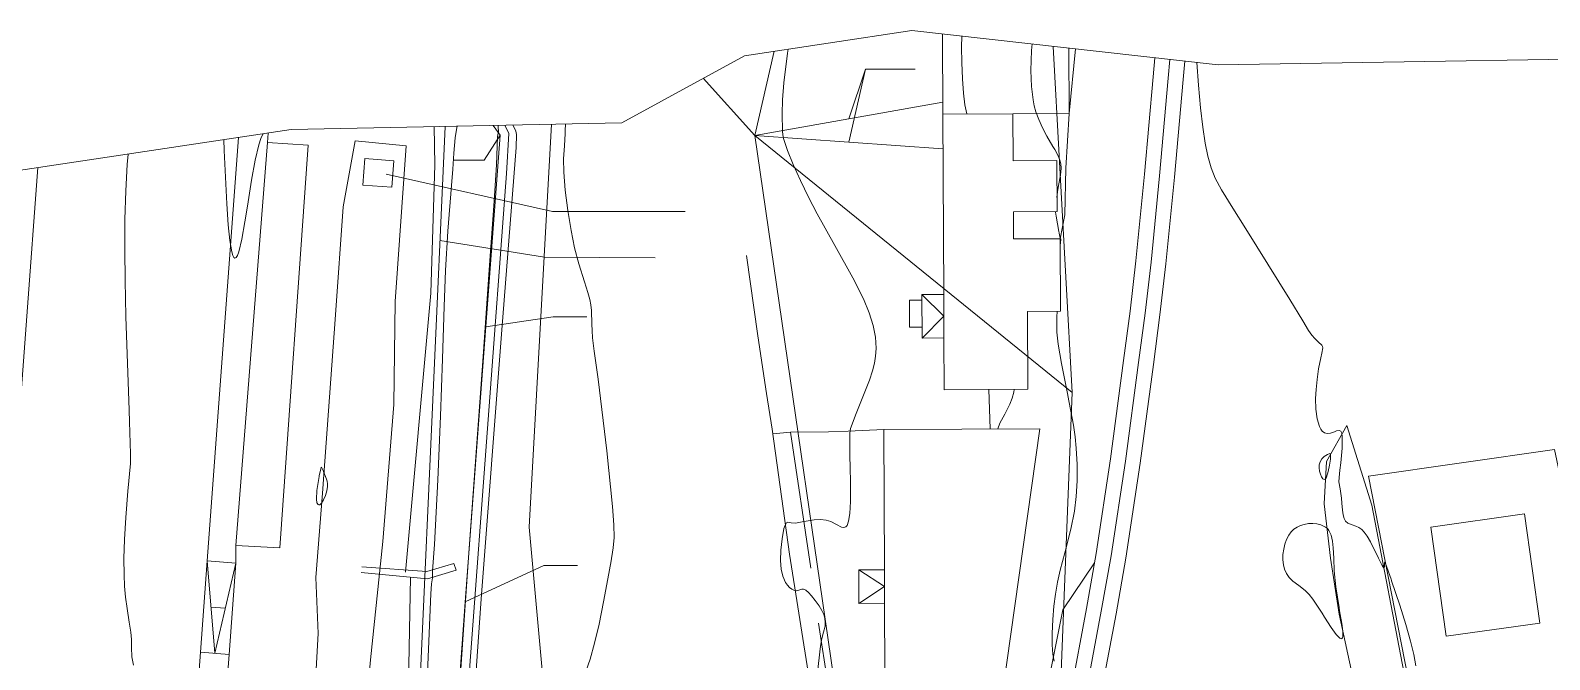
# Model space of a CAD drawing. Header units: metres. Extents: x 1233805 to 1234355, y 654698 to 655114.
# Drawn here: x 1233997.3 to 1234076.8, y 655058.8 to 655091.7 of the extents above; entities that cross this region are included whole.
import ezdxf

# ---------------------------------------------------------------- set-up
doc = ezdxf.new("R2010")
doc.units = ezdxf.units.M

msp = doc.modelspace()

# ---------------------------------------------------------------- linework, layer by layer
at = {"layer": 'ИИ_ВОДОПРОВОДЫ', "lineweight": 0}
msp.add_lwpolyline([(1234081.644, 654705.568), (1234070.764, 654790.266), (1234046.966, 654859.039), (1234040.104, 654881.715), (1234023.378, 655065.709), (1234024.557, 655086.806)], dxfattribs=at)
at = {"layer": 'ИИ_ГОРИЗОНТАЛИ_ОСН', "lineweight": 0}
for points, elevation in [([(1234046.044, 655091.418), (1234046.024, 655090.829), (1234046.037, 655090.03), (1234046.077, 655089.184), (1234046.135, 655088.433), (1234046.209, 655087.821), (1234046.306, 655087.339)], 5), ([(1234049.727, 655091.003), (1234049.702, 655090.656), (1234049.666, 655089.613), (1234049.69, 655088.781), (1234049.774, 655088.081), (1234049.841, 655087.762), (1234049.927, 655087.454), (1234050.073, 655087.046), (1234050.264, 655086.618), (1234050.498, 655086.172), (1234050.812, 655085.633), (1234050.909, 655085.471), (1234051.086, 655085.154), (1234051.183, 655084.928), (1234051.232, 655084.722), (1234051.241, 655084.493), (1234051.207, 655084.139), (1234051.118, 655083.589), (1234051.064, 655083.266), (1234051.028, 655082.969)], 5.5), ([(1234036.953, 655090.733), (1234036.92, 655090.522), (1234036.722, 655088.974), (1234036.647, 655088.076), (1234036.641, 655087.343), (1234036.642, 655087.324), (1234036.656, 655086.459), (1234036.656, 655086.445), (1234036.664, 655086.242), (1234036.7, 655086.046), (1234036.905, 655085.432), (1234037.212, 655084.685), (1234037.589, 655083.85), (1234038.01, 655082.987), (1234038.466, 655082.112), (1234039.389, 655080.459), (1234040.336, 655078.761), (1234040.896, 655077.654), (1234041.199, 655076.925), (1234041.405, 655076.264), (1234041.52, 655075.66), (1234041.545, 655075.367), (1234041.551, 655075.066), (1234041.528, 655074.664), (1234041.469, 655074.286), (1234041.366, 655073.887), (1234041.203, 655073.399), (1234040.481, 655071.573), (1234040.403, 655071.382), (1234040.207, 655070.869), (1234040.207, 655070.868), (1234040.206, 655070.863), (1234040.184, 655070.634), (1234040.174, 655070.138), (1234040.187, 655069.256), (1234040.193, 655069.016), (1234040.214, 655067.869), (1234040.209, 655067.047), (1234040.176, 655066.425), (1234040.115, 655066.011), (1234040.03, 655065.792), (1234039.974, 655065.73), (1234039.908, 655065.697), (1234039.834, 655065.692), (1234039.745, 655065.713), (1234039.485, 655065.846), (1234039.188, 655066), (1234038.93, 655066.074), (1234038.636, 655066.102), (1234038.306, 655066.084), (1234037.891, 655066.018), (1234037.773, 655065.995), (1234037.34, 655065.922), (1234037.104, 655065.924), (1234037.028, 655065.943), (1234036.922, 655065.96), (1234036.852, 655065.924), (1234036.789, 655065.818), (1234036.728, 655065.63), (1234036.625, 655065.102), (1234036.557, 655064.499), (1234036.541, 655063.96), (1234036.575, 655063.512), (1234036.666, 655063.134), (1234036.815, 655062.81), (1234036.911, 655062.671), (1234037.018, 655062.553), (1234037.132, 655062.461), (1234037.246, 655062.402), (1234037.39, 655062.379), (1234037.552, 655062.422), (1234037.666, 655062.458), (1234037.755, 655062.455), (1234037.871, 655062.402), (1234038.009, 655062.289), (1234038.171, 655062.116), (1234038.367, 655061.87), (1234038.57, 655061.589), (1234038.715, 655061.348), (1234038.817, 655061.127), (1234038.874, 655060.921), (1234038.892, 655060.737), (1234038.881, 655060.539), (1234038.842, 655060.328), (1234038.77, 655060.084), (1234038.767, 655060.073), (1234038.695, 655059.808), (1234038.626, 655059.334), (1234038.483, 655058.089)], 4.5), ([(1234007.386, 655085.993), (1234007.4, 655085.426), (1234007.537, 655082.631), (1234007.616, 655081.526), (1234007.697, 655080.715), (1234007.795, 655080.117), (1234007.849, 655079.93), (1234007.906, 655079.819), (1234007.966, 655079.782), (1234008.029, 655079.82), (1234008.095, 655079.933), (1234008.165, 655080.121), (1234008.326, 655080.782), (1234008.49, 655081.684), (1234008.658, 655082.724), (1234008.661, 655082.744), (1234008.842, 655083.867), (1234009.028, 655084.913), (1234009.211, 655085.728), (1234009.315, 655086.047), (1234009.425, 655086.276), (1234009.445, 655086.302)], 5), ([(1234018.055, 655058.075), (1234018.232, 655062.212), (1234018.27, 655062.73), (1234018.311, 655063.05), (1234018.319, 655063.106), (1234018.318, 655063.269), (1234018.314, 655063.357), (1234018.318, 655063.413), (1234018.414, 655064.803), (1234018.592, 655068.175), (1234018.733, 655071.514), (1234018.831, 655074.519), (1234018.92, 655077.266), (1234019, 655079.148), (1234019.123, 655081.195), (1234019.308, 655083.589), (1234019.377, 655084.45), (1234019.438, 655085.29), (1234019.5, 655086.083), (1234019.57, 655086.532), (1234019.615, 655086.703)], 4.5), ([(1234002.371, 655085.242), (1234002.324, 655084.694), (1234002.246, 655083.311), (1234002.202, 655081.812), (1234002.191, 655080.201), (1234002.209, 655078.617), (1234002.252, 655076.729), (1234002.422, 655071.83), (1234002.446, 655071.22), (1234002.503, 655069.539), (1234002.495, 655069.055), (1234002.493, 655069.045), (1234002.362, 655067.591), (1234002.254, 655066.204), (1234002.187, 655065.06), (1234002.154, 655064.06), (1234002.158, 655063.213), (1234002.186, 655062.622), (1234002.239, 655062.031), (1234002.315, 655061.438), (1234002.428, 655060.739), (1234002.514, 655060.202), (1234002.55, 655059.818), (1234002.555, 655059.406), (1234002.572, 655058.912), (1234002.644, 655058.473)], 4.5), ([(1234050.954, 655082.231), (1234050.953, 655082.198), (1234050.987, 655081.979), (1234051.134, 655081.192), (1234051.147, 655081.123), (1234051.151, 655081.102), (1234051.204, 655080.842), (1234051.22, 655080.809), (1234051.225, 655080.8), (1234051.225, 655080.768), (1234051.225, 655080.768), (1234051.2, 655080.452)], 5.5), ([(1234051.034, 655077.013), (1234051.027, 655076.706), (1234051.024, 655076.503), (1234051.022, 655076.444), (1234051.028, 655075.909), (1234051.093, 655075.29), (1234051.266, 655074.27), (1234051.593, 655072.622), (1234051.599, 655072.59), (1234051.892, 655071.042), (1234051.979, 655070.429), (1234052.04, 655069.834), (1234052.087, 655068.979), (1234052.086, 655068.129), (1234052.038, 655067.309), (1234051.944, 655066.535), (1234051.758, 655065.592), (1234051.44, 655064.357), (1234051.202, 655063.452), (1234051.064, 655062.823), (1234050.954, 655062.198), (1234050.87, 655061.56), (1234050.809, 655060.876), (1234050.77, 655060.146), (1234050.77, 655059.537), (1234050.807, 655059.048), (1234050.883, 655058.682)], 5.5), ([(1234048.784, 655072.919), (1234048.766, 655072.776), (1234048.687, 655072.457), (1234048.568, 655072.146), (1234048.391, 655071.796), (1234048.295, 655071.622), (1234048.043, 655071.145), (1234047.925, 655070.848)], 5), ([(1234064.765, 655068.973), (1234064.81, 655069.133), (1234064.898, 655069.277), (1234065.029, 655069.403), (1234065.203, 655069.512), (1234065.332, 655069.557), (1234065.356, 655069.537), (1234065.366, 655069.483), (1234065.357, 655069.27), (1234065.31, 655068.944), (1234065.245, 655068.617), (1234065.153, 655068.326), (1234065.094, 655068.233), (1234065.033, 655068.203), (1234064.965, 655068.239), (1234064.895, 655068.337), (1234064.833, 655068.476), (1234064.787, 655068.638), (1234064.761, 655068.816), (1234064.765, 655068.973)], 5.5), ([(1234012.382, 655068.37), (1234012.386, 655068.387), (1234012.459, 655068.762), (1234012.481, 655068.827), (1234012.504, 655068.841), (1234012.585, 655068.669), (1234012.658, 655068.482), (1234012.689, 655068.41), (1234012.796, 655068.116), (1234012.815, 655067.979), (1234012.814, 655067.838), (1234012.778, 655067.611), (1234012.706, 655067.36), (1234012.61, 655067.129), (1234012.508, 655066.962), (1234012.408, 655066.877), (1234012.362, 655066.87), (1234012.321, 655066.886), (1234012.261, 655066.986), (1234012.234, 655067.166), (1234012.263, 655067.622), (1234012.381, 655068.36), (1234012.382, 655068.37)], 4.5), ([(1234063.307, 655065.46), (1234063.445, 655065.593), (1234063.606, 655065.704), (1234063.787, 655065.79), (1234063.986, 655065.852), (1234064.202, 655065.888), (1234064.426, 655065.896), (1234064.648, 655065.874), (1234064.853, 655065.825), (1234065.1, 655065.707), (1234065.197, 655065.628), (1234065.279, 655065.533), (1234065.399, 655065.293), (1234065.472, 655064.965), (1234065.505, 655064.614), (1234065.525, 655064.081), (1234065.552, 655063.41), (1234065.636, 655062.575), (1234065.805, 655061.505), (1234065.839, 655061.317), (1234065.95, 655060.66), (1234066.001, 655060.251), (1234066.005, 655059.986), (1234065.988, 655059.909), (1234065.959, 655059.867), (1234065.91, 655059.86), (1234065.844, 655059.895), (1234065.654, 655060.09), (1234065.392, 655060.45), (1234065.048, 655060.986), (1234064.916, 655061.202), (1234064.435, 655061.943), (1234064.236, 655062.188), (1234064.037, 655062.388), (1234063.692, 655062.656), (1234063.394, 655062.883), (1234063.198, 655063.073), (1234063.05, 655063.277), (1234062.948, 655063.502), (1234062.892, 655063.731), (1234062.865, 655063.99), (1234062.87, 655064.267), (1234062.906, 655064.547), (1234062.97, 655064.816), (1234063.06, 655065.063), (1234063.174, 655065.279), (1234063.307, 655065.46)], 5.5)]:
    msp.add_lwpolyline(points, dxfattribs=dict(at, elevation=elevation))
at = {"layer": 'ИИ_ГОРИЗОНТАЛИ_УТОЛЩ', "lineweight": 0}
for points, elevation in [([(1234058.349, 655090.031), (1234058.439, 655088.849), (1234058.554, 655087.658), (1234058.674, 655086.647), (1234058.8, 655085.803), (1234058.931, 655085.127), (1234059.1, 655084.517), (1234059.324, 655083.972), (1234059.65, 655083.37), (1234060.247, 655082.399), (1234060.916, 655081.332), (1234063.224, 655077.632), (1234063.901, 655076.507), (1234064.206, 655076.002), (1234064.382, 655075.752), (1234064.534, 655075.583), (1234064.739, 655075.396), (1234064.91, 655075.232), (1234064.947, 655075.167), (1234064.957, 655075.096), (1234064.905, 655074.813), (1234064.847, 655074.563), (1234064.738, 655073.999), (1234064.653, 655073.436), (1234064.6, 655072.915), (1234064.577, 655072.443), (1234064.596, 655071.878), (1234064.666, 655071.375), (1234064.78, 655070.979), (1234064.851, 655070.832), (1234064.93, 655070.724), (1234065.048, 655070.636), (1234065.19, 655070.603), (1234065.356, 655070.623), (1234065.575, 655070.701), (1234065.679, 655070.741), (1234065.811, 655070.766), (1234065.894, 655070.729), (1234065.945, 655070.622), (1234065.97, 655070.428), (1234065.964, 655069.842), (1234065.903, 655069.076), (1234065.855, 655068.692), (1234065.81, 655068.313), (1234065.804, 655068.073), (1234065.859, 655067.72), (1234065.938, 655067.231), (1234065.956, 655066.956), (1234065.982, 655066.592), (1234066.017, 655066.343), (1234066.072, 655066.152), (1234066.147, 655066.018), (1234066.272, 655065.916), (1234066.489, 655065.832), (1234066.692, 655065.759), (1234066.849, 655065.68), (1234066.993, 655065.576), (1234067.124, 655065.447), (1234067.286, 655065.233), (1234067.461, 655064.943), (1234067.879, 655064.086), (1234068.061, 655063.701), (1234068.129, 655063.595), (1234068.174, 655063.575), (1234068.195, 655063.639), (1234068.196, 655063.795), (1234068.195, 655063.857), (1234068.206, 655063.893), (1234068.248, 655063.805), (1234068.533, 655062.983), (1234068.555, 655062.917), (1234068.561, 655062.899), (1234068.987, 655061.626), (1234069.308, 655060.604), (1234069.554, 655059.737), (1234069.722, 655059.035), (1234069.822, 655058.439)], 6), ([(1234020.039, 655061.856), (1234020.203, 655064.124), (1234020.963, 655074.643), (1234021.29, 655079.176), (1234021.55, 655082.768), (1234021.674, 655084.684), (1234021.683, 655085.14), (1234021.695, 655085.679), (1234021.715, 655086.104), (1234021.716, 655086.125), (1234021.718, 655086.156), (1234021.731, 655086.25), (1234021.737, 655086.268), (1234021.767, 655086.409), (1234021.761, 655086.661), (1234021.747, 655086.747)], 4), ([(1234025.287, 655086.821), (1234025.271, 655086.447), (1234025.269, 655086.312), (1234025.225, 655085.673), (1234025.18, 655084.985), (1234025.194, 655084.289), (1234025.271, 655083.355), (1234025.404, 655082.279), (1234025.572, 655081.235), (1234025.758, 655080.321), (1234025.975, 655079.493), (1234026.277, 655078.543), (1234026.455, 655077.995), (1234026.556, 655077.627), (1234026.612, 655077.339), (1234026.649, 655077.041), (1234026.67, 655076.338), (1234026.673, 655076.01), (1234026.702, 655075.621), (1234026.793, 655074.924), (1234026.991, 655073.445), (1234027.441, 655069.703), (1234027.748, 655066.786), (1234027.82, 655065.832), (1234027.829, 655065.172), (1234027.784, 655064.619), (1234027.654, 655063.84), (1234027.621, 655063.655), (1234027.555, 655063.285), (1234027.282, 655061.788), (1234027.044, 655060.624), (1234026.806, 655059.625), (1234026.571, 655058.801), (1234026.346, 655058.156)], 4), ([(1234019.671, 655056.466), (1234019.884, 655059.565), (1234020.008, 655061.364), (1234020.041, 655061.856), (1234020.043, 655061.899), (1234020.043, 655061.904), (1234020.043, 655061.906), (1234020.043, 655061.906), (1234020.043, 655061.906)], 4)]:
    msp.add_lwpolyline(points, dxfattribs=dict(at, elevation=elevation))
at = {"layer": 'ИИ_ДОРОГИ_АД', "lineweight": 0}
for points in [[(1234008.016, 655063.826), (1234008.018, 655064.742), (1234010.312, 655064.621), (1234011.809, 655085.703), (1234009.666, 655085.844), (1234009.704, 655086.341)], [(1234021.486, 655086.742), (1234021.86, 655086.227), (1234020.034, 655061.784), (1234018.936, 655046.839), (1234018.342, 655038.947), (1234017.711, 655030.375), (1234017.255, 655024.139), (1234016.403, 655013.482), (1234015.902, 655006.983), (1234014.695, 654990.95), (1234014.354, 654987.714), (1234013.98, 654987.044), (1234013.574, 654986.471), (1234013.195, 654986.1), (1234012.524, 654985.606), (1234011.173, 654984.979), (1234010.311, 654984.554)], [(1234016.896, 655063.351), (1234018.235, 655077.948), (1234018.434, 655084.671), (1234018.408, 655086.677)], [(1234009.666, 655085.844), (1234008.018, 655064.742)], [(1234011.739, 655052.945), (1234012.108, 655056.377), (1234012.331, 655060.146), (1234012.21, 655063.063), (1234012.556, 655067.477), (1234013.226, 655076.817), (1234013.644, 655082.473), (1234014.272, 655085.929), (1234016.944, 655085.676), (1234016.362, 655077.52), (1234016.287, 655072.123), (1234015.72, 655064.953), (1234015.063, 655058.751), (1234014.525, 655052.729)], [(1234034.77, 655079.923), (1234035.365, 655075.728), (1234035.82, 655072.702), (1234036.105, 655070.84), (1234037.015, 655064.297), (1234038.056, 655057.773), (1234039.325, 655049.267), (1234040.529, 655041.426), (1234041.034, 655037.892), (1234041.984, 655031.606), (1234042.147, 655030.168)], [(1234047.462, 655072.912), (1234047.523, 655070.846)], [(1234037.063, 655070.687), (1234036.141, 655070.585)], [(1234039.058, 655070.701), (1234040.096, 655070.738)], [(1234016.081, 655039.112), (1234016.856, 655046.442), (1234017.16, 655063.087)], [(1234007.661, 655059.046), (1234007.201, 655053.16)]]:
    msp.add_lwpolyline(points, dxfattribs=at)
at = {"layer": 'ИИ_ДОРОГИ_ЖД', "lineweight": 0}
for points in [[(1234056.152, 655090.279), (1234056.062, 655089.275), (1234055.615, 655084.179), (1234055.165, 655079.657), (1234054.857, 655077.009), (1234054.516, 655074.437), (1234053.832, 655069.277), (1234053.079, 655064.329), (1234052.571, 655061.448), (1234051.749, 655057.051), (1234050.602, 655051.543), (1234049.552, 655047.065), (1234048.652, 655043.505), (1234047.689, 655039.912), (1234046.819, 655036.964), (1234045.284, 655032.11), (1234044.047, 655028.5), (1234042.878, 655025.33), (1234041.443, 655021.619), (1234038.471, 655014.674), (1234036.868, 655011.194), (1234035.143, 655007.649), (1234031.874, 655001.443), (1234029.01, 654996.402)], [(1234056.942, 655090.19), (1234056.854, 655089.205), (1234056.406, 655084.105), (1234055.956, 655079.572), (1234055.646, 655076.911), (1234055.304, 655074.333), (1234054.619, 655069.165), (1234053.863, 655064.2), (1234053.353, 655061.306), (1234052.529, 655056.897), (1234051.379, 655051.371), (1234050.325, 655046.877), (1234049.422, 655043.305), (1234048.454, 655039.697), (1234047.58, 655036.731), (1234046.039, 655031.861), (1234044.796, 655028.233), (1234043.622, 655025.049), (1234042.179, 655021.319), (1234039.198, 655014.351), (1234037.586, 655010.854), (1234035.853, 655007.29), (1234032.571, 655001.061), (1234029.694, 654995.996)], [(1234057.722, 655090.102), (1234057.636, 655089.135), (1234057.188, 655084.032), (1234056.736, 655079.488), (1234056.425, 655076.814), (1234056.083, 655074.229), (1234055.396, 655069.054), (1234054.638, 655064.073), (1234054.125, 655061.166), (1234053.299, 655056.745), (1234052.145, 655051.201), (1234051.087, 655046.691), (1234050.181, 655043.107), (1234049.21, 655039.484), (1234048.33, 655036.502), (1234046.785, 655031.616), (1234045.536, 655027.97), (1234044.356, 655024.771), (1234042.907, 655021.023), (1234039.915, 655014.032), (1234038.296, 655010.518), (1234036.553, 655006.935), (1234033.26, 655000.684)]]:
    msp.add_lwpolyline(points, dxfattribs=at)
at = {"layer": 'ИИ_ЛЭП_ВН', "lineweight": 0, "elevation": -11.67}
for points in [[(1234018.974, 655086.689), (1234017.695, 655058.052), (1234015.433, 655015.566), (1234050.337, 655012.908), (1234071.226, 654975.124), (1234078.323, 654925.625), (1234104.321, 654887.734)], [(1234029.984, 655079.809), (1234024.185, 655079.833), (1234018.707, 655080.708)]]:
    msp.add_lwpolyline(points, dxfattribs=at)
at = {"layer": 'ИИ_ЛЭП_НН', "lineweight": 0, "elevation": -11.67}
for points in [[(1234051.827, 655072.756), (1234050.826, 655090.879)], [(1234035.202, 655086.213), (1234036.218, 655090.621)], [(1234040.124, 655087.081), (1234041.003, 655089.683)], [(1234040.13, 655085.861), (1234041.003, 655089.683), (1234043.595, 655089.683)], [(1234032.5, 655089.206), (1234035.202, 655086.213), (1234051.827, 655072.756)], [(1234035.202, 655086.213), (1234045.046, 655087.95)], [(1234035.202, 655086.213), (1234040.454, 655050.088)], [(1234035.202, 655086.213), (1234045.058, 655085.508)], [(1234049.488, 655013.35), (1234051.827, 655072.756)]]:
    msp.add_lwpolyline(points, dxfattribs=at)
at = {"layer": 'ИИ_ОГРАДЫ', "lineweight": 0}
for points in [[(1234039.058, 655070.701), (1234037.063, 655070.687), (1234038.13, 655063.558)], [(1234041.953, 655070.817), (1234040.096, 655070.738)], [(1234070.279, 655053.423), (1234067.347, 655068.375), (1234077.087, 655069.772), (1234081.269, 655050.076), (1234084.651, 655034.641), (1234074.273, 655032.819), (1234071.018, 655048.876)], [(1234038.543, 655060.675), (1234040.05, 655050.829), (1234041.007, 655050.857)]]:
    msp.add_lwpolyline(points, dxfattribs=at)
at = {"layer": 'ИИ_ОТКОС', "color": 33, "lineweight": 0, "elevation": 5.661}
msp.add_lwpolyline([(1234069.83, 655048.619), (1234068.731, 655052.136), (1234067.45, 655054.171), (1234066.577, 655057.615), (1234065.821, 655061.152), (1234065.359, 655064.082), (1234065.029, 655066.927), (1234065.149, 655069.145), (1234066.215, 655071.026)], dxfattribs=at)
at = {"layer": 'ИИ_ОТКОС', "lineweight": 0, "elevation": 6.143}
msp.add_lwpolyline([(1234066.215, 655071.026), (1234067.533, 655066.865), (1234069.295, 655057.68), (1234070.327, 655051.717), (1234070.318, 655049.959), (1234069.83, 655048.619)], dxfattribs=at)
at = {"layer": 'ИИ_ОТМЕТКИ', "lineweight": 0}
for points, elevation in [([(1234021.86, 655086.23), (1234021.016, 655084.918), (1234019.442, 655084.918)], 3.973), ([(1234021.11, 655076.192), (1234024.64, 655076.721), (1234026.405, 655076.721)], 3.984), ([(1234020.034, 655061.791), (1234024.154, 655063.7), (1234025.919, 655063.7)], 4)]:
    msp.add_lwpolyline(points, dxfattribs=dict(at, elevation=elevation))
at = {"layer": 'ИИ_СООРУЖЕНИЕ', "lineweight": 0}
for points in [[(1234051.996, 655090.747), (1234051.666, 655087.367), (1234051.501, 655084.499), (1234051.445, 655082.062), (1234051.198, 655080.808)], [(1234022.519, 655086.763), (1234022.677, 655086.437), (1234022.724, 655086.262), (1234022.706, 655085.588), (1234021.949, 655076.034), (1234020.868, 655061.96), (1234019.361, 655040.426), (1234017.62, 655016.907), (1234017.316, 655016.922), (1234017.928, 655025.64), (1234018.484, 655033.487), (1234020.267, 655058.461), (1234022.186, 655084.228), (1234022.32, 655086.312), (1234022.102, 655086.755)], [(1234014.612, 655063.625), (1234018.027, 655063.38), (1234019.425, 655063.801), (1234019.562, 655063.456), (1234018.051, 655063.002), (1234014.578, 655063.332)]]:
    msp.add_lwpolyline(points, dxfattribs=at)
at = {"layer": 'ИИ_СТРОЕНИЕ', "lineweight": 0}
for points in [[(1234045.028, 655091.533), (1234045.049, 655087.333), (1234048.724, 655087.352), (1234051.666, 655087.367), (1234051.649, 655090.786)], [(1234045.049, 655087.333), (1234045.097, 655077.891), (1234045.108, 655075.611), (1234045.122, 655072.9), (1234049.507, 655072.922), (1234049.486, 655077.005), (1234051.217, 655077.014), (1234051.198, 655080.808), (1234048.757, 655080.795), (1234048.749, 655082.22), (1234051.032, 655082.231), (1234051.019, 655084.899), (1234048.736, 655084.888), (1234048.724, 655087.352), (1234045.049, 655087.333)], [(1233997.637, 655084.533), (1233995.904, 655061.183), (1233995.564, 655056.609), (1233995.231, 655052.121), (1233994.861, 655047.133), (1233994.447, 655041.554), (1233994.157, 655037.642), (1233993.127, 655023.772), (1233992.843, 655019.945), (1233992.711, 655018.158), (1233992.517, 655015.542), (1233992.229, 655011.671), (1233997.631, 655011.338), (1234002.093, 655011.062), (1234004.256, 655010.928), (1234004.485, 655014.114), (1234005.358, 655026.27), (1234006.322, 655039.703), (1234006.865, 655047.266), (1234005.282, 655047.384), (1234006.156, 655059.158), (1234006.511, 655063.937), (1234008.156, 655086.109)], [(1234016.284, 655084.888), (1234016.181, 655083.506), (1234014.671, 655083.618), (1234014.774, 655085), (1234016.284, 655084.888)], [(1234015.881, 655084.188), (1234024.608, 655082.229), (1234031.546, 655082.229)], [(1234043.95, 655077.591), (1234043.302, 655077.587), (1234043.309, 655076.177), (1234043.957, 655076.181)], [(1234043.949, 655077.886), (1234043.96, 655075.606), (1234045.108, 655075.611), (1234045.097, 655077.891), (1234043.949, 655077.886)], [(1234043.949, 655077.886), (1234045.103, 655076.751), (1234043.96, 655075.606)], [(1234042.054, 655050.804), (1234041.999, 655061.721), (1234041.99, 655063.479), (1234041.953, 655070.817), (1234050.128, 655070.859), (1234047.306, 655050.83), (1234045.034, 655050.819), (1234043.588, 655050.811), (1234042.054, 655050.804)], [(1234070.623, 655065.711), (1234071.422, 655059.995), (1234076.33, 655060.681), (1234075.53, 655066.398), (1234070.623, 655065.711)], [(1234008.016, 655063.826), (1234007.661, 655059.046), (1234006.156, 655059.158), (1234006.511, 655063.937), (1234008.016, 655063.826)], [(1234006.511, 655063.937), (1234006.909, 655059.102), (1234008.016, 655063.826)], [(1234040.645, 655063.472), (1234040.654, 655061.714), (1234041.999, 655061.721), (1234041.99, 655063.479), (1234040.645, 655063.472)], [(1234040.645, 655063.472), (1234041.994, 655062.6), (1234040.654, 655061.714)], [(1234006.71, 655061.52), (1234007.462, 655061.464)]]:
    msp.add_lwpolyline(points, dxfattribs=at)
at = {"layer": 'ИИ_УГОДЬЯ', "lineweight": 0, "elevation": 5.546}
msp.add_lwpolyline([(1234051.334, 655061.375), (1234052.993, 655063.844)], dxfattribs=at)
at = {"layer": 'ИИ_УГОДЬЯ', "lineweight": 0}
msp.add_lwpolyline([(1234042.147, 655030.168), (1234045.946, 655039.34), (1234050.079, 655055.077), (1234051.334, 655061.375)], dxfattribs=at)
at = {"layer": 'Оформление точек', "color": 41, "lineweight": 0}
msp.add_lwpolyline([(1234087.598, 655090.373), (1234059.482, 655089.903), (1234043.421, 655091.714), (1234034.666, 655090.386), (1234028.236, 655086.883), (1234010.907, 655086.521), (1233982.671, 655082.292), (1233956.24, 655083.199), (1233946.655, 655081.453), (1233930.199, 655076.458), (1233877.216, 655076.528), (1233835.712, 655079.571), (1233829.431, 655025.749), (1233818.221, 654852.927), (1233807.506, 654725.363), (1233805.351, 654698.229), (1234024.617, 654701.92), (1234177.241, 654711.682)], dxfattribs=at)

doc.saveas('drawing.dxf')
